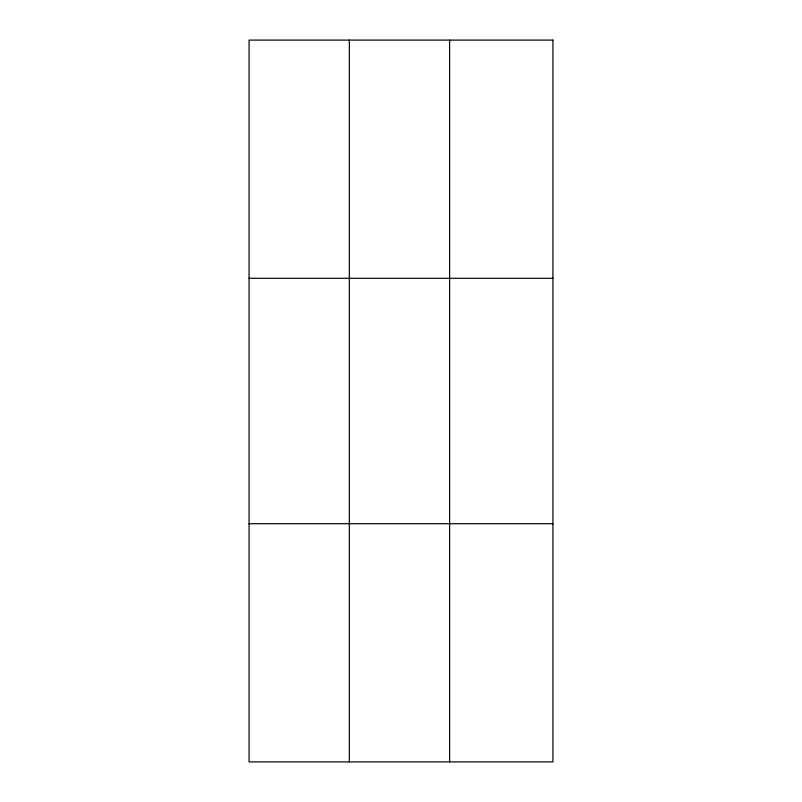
<?xml version="1.0" encoding="UTF-8"?>
<svg xmlns="http://www.w3.org/2000/svg" width="802" height="802" viewBox="0 0 802 802"><rect width="100%" height="100%" fill="white"/><g stroke="black" fill="none" stroke-linecap="round" stroke-linejoin="round"><path stroke-width="1.2" d="M349.341 40.1L349.341 761.9M449.621 40.1L449.621 761.9M249.071 278.294L552.929 278.294M249.071 523.706L552.929 523.706M552.929 40.1L552.929 761.9L249.071 761.9L249.071 40.1L552.929 40.1"/></g></svg>
